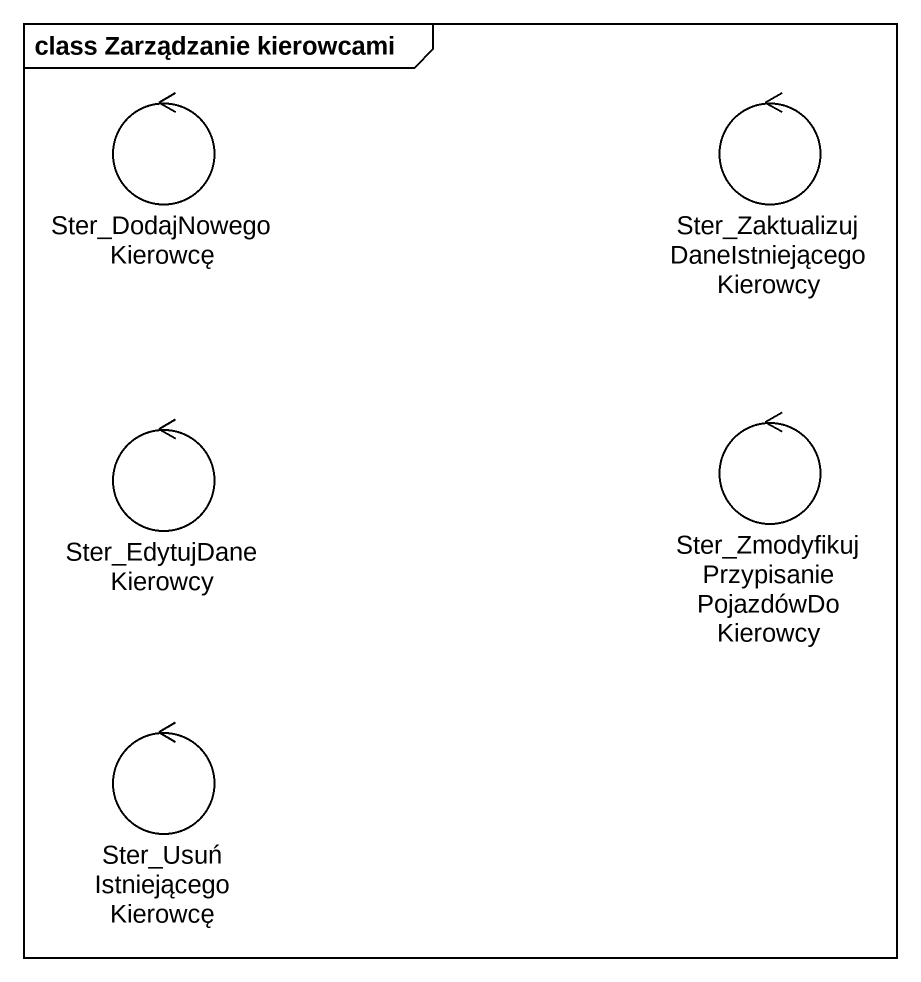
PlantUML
@startuml
mainframe class Zarządzanie kierowcami
control Ster_DodajNowegoKierowcę
control "Ster_ZaktualizujDaneIstniejącegoKierowcy" as Ster_ZaktualizujDaneIstnieją
control Ster_EdytujDaneKierowcy
control "Ster_ZmodyfikujPrzypisaniePojazdówDoKierowcy" as Ster_ZmodyfikujPrzypisaniePo
control "Ster_UsuńIstniejącegoKierowcę" as Ster_UsuńIstniejącegoKierowc
@enduml
